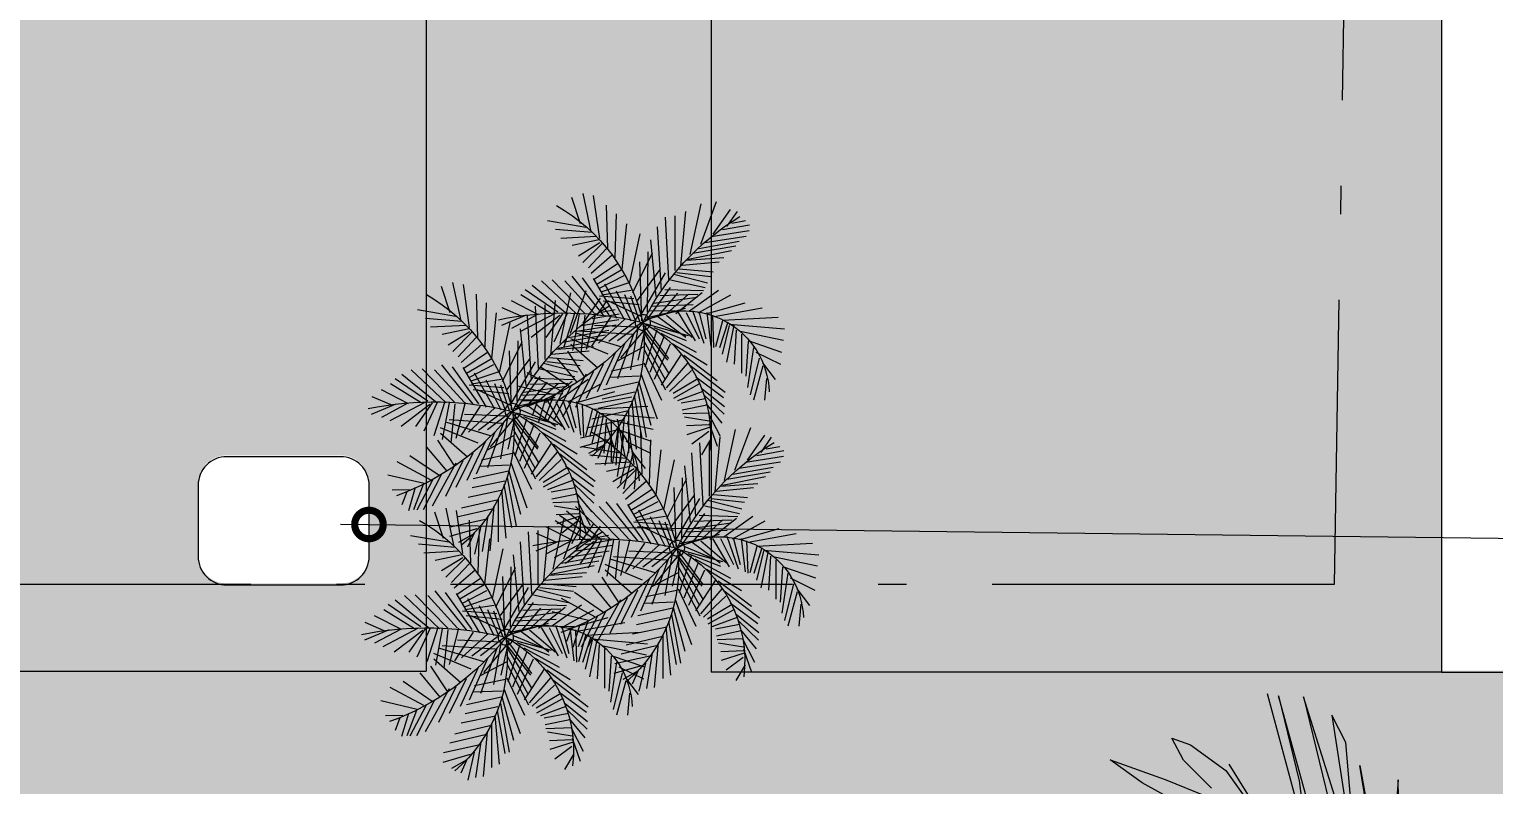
# Model space of a CAD drawing. Header units: metres. Extents: x 8 to 2416, y -346 to 476.
# Drawn here: x 60.81 to 65.95, y 32.25 to 34.91 of the extents above; entities that cross this region are included whole.
import ezdxf

# ---------------------------------------------------------------- set-up
doc = ezdxf.new("R2010")
doc.units = ezdxf.units.M
doc.header["$PDMODE"] = 34
doc.linetypes.add('0', pattern=[0])
doc.linetypes.add('ACAD_ISO10W100', pattern=[18, 12, -3, 0, -3])
doc.layers.get('0').update_dxf_attribs({"color": 250, "linetype": '0', "lineweight": 20})
doc.layers.get('Defpoints').update_dxf_attribs({"color": 6})
for name, color, linetype, lineweight in [('A-WALL', 250, 'Continuous', 20), ('ARBOLES', 86, 'Continuous', 0), ('baños', 140, 'Continuous', 0), ('DIMENSIONES', 5, 'Continuous', 5), ('piso', 253, 'Continuous', 0)]:
    doc.layers.add(name, color=color, linetype=linetype, lineweight=lineweight)
doc.layers.add('grama', color=7, linetype='Continuous', lineweight=0, true_color=0x698c45)
doc.layers.add('SOLAR', color=7, linetype='ACAD_ISO10W100', lineweight=9, true_color=0xff1414)
doc.layers.add('hatch piso', color=253, linetype='Continuous', lineweight=0, transparency=0.7)
doc.layers.add('pisos', color=253, linetype='Continuous', lineweight=0, transparency=0.1)
doc.styles.add('ESC100-2mm', font='arial.ttf', dxfattribs={"height": 0.15})
doc.dimstyles.new('DIMS100', dxfattribs={"dimtxt": 0.15, "dimasz": 0.2, "dimexe": 0.1, "dimexo": 0.1, "dimgap": 0.05, "dimtad": 2, "dimzin": 4, "dimdsep": 46, "dimtxsty": 'ESC100-2mm', "dimblk": 'DOTSMALL', "dimcen": 0.1, "dimdle": 0.1, "dimclrd": 256, "dimclre": 256, "dimclrt": 1, "dimadec": 0, "dimazin": 0, "dimtfac": 1, "dimtix": 1, "dimtmove": 2, "dimatfit": 3, "dimfxl": 1, "dimtolj": 1, "dimtzin": 0, "dimlwd": -1, "dimarcsym": 0})

# ---------------------------------------------------------------- blocks, each defined once
blk = doc.blocks.new('A2')
at = {"layer": 'ARBOLES', "color": 87, "true_color": 0x4f6a34, "extrusion": (-5.08599e-09, -1.37735e-08, 1)}
for p, q in [((624.1, -0.43, 0), (616.23, 28.83, 0)), ((631.02, -14.39, 0), (619.25, 28.25, 0)), ((619.25, 28.25, 0), (625.08, 4.39, 0)), ((635.59, -1.53, 0), (626.3, 27.98, 0)), ((626.3, 27.98, 0), (633.45, -1.28, 0)), ((638.23, 15.1, 0), (634.28, 22.86, 0)), ((634.28, 22.86, 0), (638.96, -7.43, 0)), ((592.6, 10.21, 0), (589.31, 16.32, 0)), ((589.31, 16.32, 0), (594.61, 14.49, 0)), ((594.61, 14.49, 0), (604.47, 7.25, 0)), ((640.7, -13.96, 0), (638.23, 15.1, 0)), ((581.06, 3.77, 0), (572.04, 10.25, 0)), ((572.04, 10.25, 0), (587.45, 4.72, 0)), ((600.52, 2.31, 0), (592.6, 10.21, 0)), ((605.3, 9.05, 0), (657.5, -74.71, 0)), ((647.25, -22.86, 0), (642.1, 8.73, 0)), ((642.1, 8.73, 0), (645.64, -10.79, 0)), ((587.45, 4.72, 0), (598.97, 0.1, 0)), ((604.47, 7.25, 0), (612.46, -3.87, 0)), ((625.08, 4.39, 0), (628.16, -19.02, 0)), ((652.87, 4.66, 0), (651.66, -13.06, 0)), ((653.48, -28.57, 0), (652.87, 4.66, 0)), ((590.68, -1.53, 0), (581.06, 3.77, 0))]:
    blk.add_line(p, q, dxfattribs=at)
blk = doc.blocks.new('arbol4')
at = {"layer": 'ARBOLES', "color": 252, "true_color": 0x8da178}
for p, q in [((1294.0803, 72.3164), (1294.0265, 72.3465)), ((1294.0817, 72.3133), (1294.059, 72.3631)), ((1294.1057, 72.2892), (1294.0831, 72.3873)), ((1294.1298, 72.253), (1294.11, 72.3782)), ((1294.151, 72.2182), (1294.1369, 72.3752)), ((1294.1666, 72.1926), (1294.1666, 72.3435)), ((1294.4554, 72.2949), (1294.4229, 72.3504)), ((1294.0916, 72.2982), (1293.9954, 72.3254)), ((1294.1213, 72.265), (1293.9982, 72.2922)), ((1294.1779, 72.1609), (1294.1935, 72.3314)), ((1294.1864, 72.1428), (1294.2133, 72.2937)), ((1294.1977, 72.1186), (1294.2288, 72.2892)), ((1294.4481, 72.269), (1294.389, 72.3136)), ((1294.4499, 72.2407), (1294.4774, 72.3207)), ((1293.8751, 72.1533), (1293.851, 72.2348)), ((1294.1439, 72.2288), (1294.0208, 72.2575)), ((1294.2034, 72.0945), (1294.2444, 72.2469)), ((1294.4511, 72.2457), (1294.3698, 72.2491)), ((1294.4526, 72.254), (1294.3716, 72.2805)), ((1294.4389, 72.1719), (1294.4946, 72.2391)), ((1294.4446, 72.2018), (1294.4886, 72.2856)), ((1293.8454, 72.1684), (1293.8284, 72.2137)), ((1293.9034, 72.1428), (1293.8694, 72.2318)), ((1293.9373, 72.1246), (1293.8807, 72.2333)), ((1293.9671, 72.1065), (1293.9034, 72.2318)), ((1294.018, 72.0673), (1293.9345, 72.2182)), ((1294.0421, 72.0597), (1293.9812, 72.185)), ((1294.1609, 72.1971), (1294.0378, 72.2258)), ((1294.1765, 72.1639), (1294.0604, 72.188)), ((1294.2104, 72.0658), (1294.267, 72.2243)), ((1294.442, 72.1763), (1294.3548, 72.1941)), ((1294.4502, 72.2041), (1294.3575, 72.2074)), ((1294.4498, 72.233), (1294.3626, 72.2187)), ((1294.4309, 72.1396), (1294.5022, 72.2085)), ((1293.9062, 72.1397), (1293.7788, 72.1096)), ((1293.8553, 72.1609), (1293.7944, 72.1624)), ((1294.0774, 72.0326), (1294.018, 72.1533)), ((1294.1892, 72.1307), (1294.0746, 72.1548)), ((1294.2203, 72.028), (1294.2826, 72.1594)), ((1294.4098, 72.0836), (1294.3234, 72.1353)), ((1294.4132, 72.1033), (1294.3245, 72.1526)), ((1294.4271, 72.1289), (1294.3388, 72.1615)), ((1294.4364, 72.1541), (1294.3517, 72.1699)), ((1294.4025, 72.0775), (1294.5002, 72.1496)), ((1294.4248, 72.1187), (1294.5035, 72.1815)), ((1294.6251, 72.0114), (1294.5939, 72.1397)), ((1294.6378, 72.0386), (1294.6052, 72.1594)), ((1294.6505, 72.0824), (1294.6435, 72.1594)), ((1293.9288, 72.1262), (1293.8114, 72.0628)), ((1293.9586, 72.1111), (1293.8567, 72.0416)), ((1293.9869, 72.096), (1293.9161, 72.0114)), ((1294.1213, 71.9903), (1294.0562, 72.1292)), ((1294.202, 72.096), (1294.0788, 72.1231)), ((1294.1538, 71.9586), (1294.0887, 72.1065)), ((1294.185, 71.9254), (1294.1284, 72.0839)), ((1294.2189, 71.948), (1294.2953, 72.0869)), ((1294.2218, 71.9812), (1294.2968, 72.1231)), ((1294.3125, 71.9627), (1294.2568, 72.0867)), ((1294.3527, 71.996), (1294.2816, 72.106)), ((1294.3735, 72.0289), (1294.2987, 72.116)), ((1294.3875, 72.0545), (1294.3099, 72.1283)), ((1294.3606, 72.0007), (1294.4774, 72.0898)), ((1294.3822, 72.0356), (1294.5063, 72.1307)), ((1294.6052, 71.9737), (1294.584, 72.1141)), ((1294.6364, 72.028), (1294.6817, 72.0869)), ((1294.0137, 72.0779), (1293.9543, 71.9873)), ((1294.059, 72.0462), (1293.9642, 71.9631)), ((1294.2048, 72.0748), (1294.1001, 72.0794)), ((1294.2161, 72.0341), (1294.1071, 72.0567)), ((1294.1991, 71.9073), (1294.1737, 72.0522)), ((1294.2189, 71.9194), (1294.3067, 72.0643)), ((1294.266, 71.913), (1294.2243, 72.0428)), ((1294.2905, 71.9368), (1294.2409, 72.0618)), ((1294.3202, 71.9597), (1294.443, 72.0345)), ((1294.5444, 71.9133), (1294.5373, 72.0326)), ((1294.5628, 71.9269), (1294.5628, 72.0643)), ((1294.5869, 71.9526), (1294.5784, 72.0748)), ((1294.6137, 71.9903), (1294.7001, 72.0326)), ((1294.0958, 71.9979), (1293.9642, 71.9435)), ((1293.9939, 71.856), (1293.9699, 71.9843)), ((1294.0137, 71.8605), (1293.9996, 71.9948)), ((1294.0505, 71.8545), (1294.018, 71.9812)), ((1294.2203, 71.9722), (1294.127, 72.022)), ((1294.2175, 71.9163), (1294.1383, 72.0099)), ((1294.2274, 71.8957), (1294.1998, 72.019)), ((1294.2161, 71.8907), (1294.3067, 72.0129)), ((1294.2175, 71.9103), (1294.3038, 72.019)), ((1294.2797, 71.9233), (1294.4037, 71.9909)), ((1294.5203, 71.8967), (1294.4949, 71.9979)), ((1294.5359, 71.8952), (1294.5104, 72.025)), ((1294.5869, 71.9496), (1294.7029, 71.9903)), ((1293.926, 71.862), (1293.8255, 71.939)), ((1293.9345, 71.856), (1293.8765, 71.939)), ((1293.9515, 71.8545), (1293.9048, 71.9556)), ((1293.9784, 71.8514), (1293.9402, 71.9722)), ((1294.1397, 71.9722), (1293.9854, 71.9254)), ((1294.1793, 71.9284), (1293.9939, 71.9163)), ((1294.1029, 71.868), (1294.0364, 71.9692)), ((1294.1538, 71.8741), (1294.0619, 71.9586)), ((1294.1878, 71.8846), (1294.0972, 71.9526)), ((1294.2133, 71.8862), (1294.1284, 71.9511)), ((1294.2276, 71.8912), (1294.3757, 71.932)), ((1294.2402, 71.8786), (1294.3661, 71.9314)), ((1294.255, 71.904), (1294.3687, 71.949)), ((1294.2699, 71.865), (1294.3675, 71.9375)), ((1294.2996, 71.8605), (1294.3902, 71.9375)), ((1294.3406, 71.8514), (1294.4001, 71.9511)), ((1294.3689, 71.8514), (1294.4142, 71.9435)), ((1294.3916, 71.8439), (1294.4312, 71.9586)), ((1294.4142, 71.8529), (1294.4383, 71.9435)), ((1294.4411, 71.8514), (1294.4553, 71.9692)), ((1294.4609, 71.8605), (1294.4652, 71.9737)), ((1294.4963, 71.8801), (1294.4722, 71.9722)), ((1294.5147, 71.8846), (1294.4864, 71.9752)), ((1294.5586, 71.9163), (1294.71, 71.948)), ((1293.8071, 71.8605), (1293.7208, 71.8967)), ((1293.8496, 71.8575), (1293.7562, 71.9073)), ((1293.909, 71.8545), (1293.7859, 71.9194)), ((1294.2005, 71.9028), (1294.0477, 71.8967)), ((1294.1538, 71.8786), (1294.0831, 71.7518)), ((1294.1765, 71.8816), (1294.1241, 71.776)), ((1294.192, 71.8816), (1294.1538, 71.7895)), ((1294.2062, 71.8831), (1294.1751, 71.7941)), ((1294.2133, 71.8801), (1294.2062, 71.6733)), ((1294.2246, 71.8771), (1294.3661, 71.8363)), ((1294.4963, 71.8786), (1294.6916, 71.868)), ((1294.5203, 71.8922), (1294.7142, 71.9088)), ((1293.7902, 71.8635), (1293.7237, 71.8348)), ((1293.851, 71.859), (1293.7562, 71.8107)), ((1293.8963, 71.856), (1293.7888, 71.7895)), ((1293.9189, 71.8499), (1293.8043, 71.7714)), ((1293.9515, 71.8575), (1293.8284, 71.7563)), ((1293.984, 71.856), (1293.8609, 71.7397)), ((1294.0137, 71.8545), (1293.8991, 71.7367)), ((1294.0477, 71.8545), (1293.943, 71.7397)), ((1294.0788, 71.8605), (1293.9685, 71.7231)), ((1294.0987, 71.859), (1294.0053, 71.7292)), ((1294.1255, 71.8711), (1294.0435, 71.7322)), ((1294.2039, 71.8239), (1294.0782, 71.811)), ((1294.2107, 71.8656), (1294.0938, 71.8105)), ((1294.2101, 71.8611), (1294.2966, 71.7117)), ((1294.2274, 71.8695), (1294.3477, 71.8424)), ((1294.2331, 71.8741), (1294.3137, 71.7639)), ((1294.2331, 71.8499), (1294.2359, 71.6386)), ((1294.2387, 71.8439), (1294.3675, 71.8454)), ((1294.2458, 71.8288), (1294.393, 71.8228)), ((1294.2727, 71.862), (1294.3392, 71.7835)), ((1294.2996, 71.856), (1294.3774, 71.7865)), ((1294.3321, 71.8545), (1294.4255, 71.7805)), ((1294.3803, 71.8454), (1294.4821, 71.7729)), ((1294.4114, 71.8529), (1294.526, 71.7895)), ((1294.4425, 71.8545), (1294.5755, 71.8167)), ((1294.4666, 71.865), (1294.635, 71.8348)), ((1294.1856, 71.8034), (1294.0647, 71.7944)), ((1294.1644, 71.7483), (1294.07, 71.78)), ((1294.1762, 71.7741), (1294.0727, 71.7903)), ((1294.1814, 71.7811), (1294.2506, 71.6414)), ((1294.1978, 71.8094), (1294.2781, 71.7003)), ((1294.2642, 71.7956), (1294.2444, 71.5963)), ((1294.2557, 71.8182), (1294.4071, 71.7971)), ((1294.2826, 71.776), (1294.2685, 71.551)), ((1294.277, 71.7911), (1294.41, 71.7865)), ((1294.2939, 71.7699), (1294.4298, 71.7745)), ((1294.1285, 71.6798), (1294.0458, 71.7359)), ((1294.1414, 71.7025), (1294.0551, 71.753)), ((1294.1497, 71.7227), (1294.064, 71.7671)), ((1294.1703, 71.7505), (1294.208, 71.5753)), ((1294.3081, 71.7352), (1294.2968, 71.5163)), ((1294.3137, 71.7367), (1294.4354, 71.7639)), ((1294.3251, 71.7171), (1294.4439, 71.7473)), ((1294.3364, 71.7111), (1294.4538, 71.7246)), ((1294.0751, 71.6074), (1294.0068, 71.6755)), ((1294.089, 71.627), (1294.0263, 71.6943)), ((1294.1091, 71.6503), (1294.0359, 71.7144)), ((1294.1438, 71.6991), (1294.1607, 71.5403)), ((1294.3307, 71.7035), (1294.3307, 71.5118)), ((1294.3449, 71.6975), (1294.4637, 71.708)), ((1294.3505, 71.6884), (1294.3675, 71.4967)), ((1294.3548, 71.6854), (1294.485, 71.6733)), ((1294.0665, 71.607), (1293.9911, 71.6531)), ((1294.0946, 71.6263), (1294.0896, 71.4747)), ((1294.1203, 71.6595), (1294.1249, 71.5053)), ((1294.5005, 71.6597), (1294.3703, 71.6688)), ((1294.376, 71.6643), (1294.5274, 71.6341)), ((1294.3831, 71.6477), (1294.4213, 71.4695)), ((1294.3916, 71.6431), (1294.543, 71.6175)), ((1294.4128, 71.6265), (1294.5543, 71.6009)), ((1294.0391, 71.5709), (1293.9107, 71.5599)), ((1294.0536, 71.5843), (1293.929, 71.591)), ((1294.0638, 71.5967), (1293.9693, 71.6163)), ((1294.0359, 71.5683), (1294.0074, 71.4335)), ((1294.066, 71.5919), (1294.044, 71.441)), ((1294.4199, 71.6114), (1294.4751, 71.462)), ((1294.434, 71.6054), (1294.5798, 71.5827)), ((1294.4567, 71.5843), (1294.5897, 71.5631)), ((1294.4637, 71.5767), (1294.5246, 71.4892)), ((1294.0168, 71.5525), (1293.8827, 71.53)), ((1293.998, 71.5396), (1293.9678, 71.4476)), ((1294.4963, 71.5601), (1294.5911, 71.5435)), ((1294.5119, 71.5495), (1294.5486, 71.4967)), ((1294.5288, 71.5375), (1294.5769, 71.5284))]:
    blk.add_line(p, q, dxfattribs=at)
blk.add_circle((1294.2168, 71.886), 0.0272, dxfattribs=at)
for centre, radius, start, end in [((1293.7028, 71.9589), 0.5191, 351.935, 49.7903), ((1294.0057, 72.282), 0.4487, 298.0575, 7.0723), ((1293.5024, 71.3319), 0.9041, 37.8019, 70.1579), ((1294.3655, 72.1407), 0.2949, 239.7144, 357.8335), ((1293.9421, 73.0073), 1.1544, 258.4255, 283.7644), ((1293.602, 72.0232), 0.6299, 299.7081, 347.4206), ((1295.0272, 72.287), 0.9041, 206.3271, 238.6831)]:
    blk.add_arc(centre, radius, start, end, dxfattribs=at)
blk = doc.blocks.new('PL BASE 1N NASAS 09')
at = {"layer": 'A-WALL'}
blk.add_lwpolyline([(-88.4811, -54.7976), (-88.8811, -54.7976, 0.414214), (-88.9811, -54.8976), (-88.9811, -55.1476, 0.414214), (-88.8811, -55.2476), (-88.4811, -55.2476, 0.414214), (-88.3811, -55.1476), (-88.3811, -54.8976, 0.414214)], format="xyb", close=True, dxfattribs=at)
at = {"layer": 'piso'}
for p, q in [((-88.1811, -49.7497), (-88.1811, -55.5497)), ((-87.1811, -49.7497), (-87.1811, -55.5538)), ((-98.056, -55.5497), (-88.1811, -55.5497)), ((-84.6193, -55.5538), (-87.1811, -55.5538))]:
    blk.add_line(p, q, dxfattribs=at)
at = {"layer": 'pisos'}
blk.add_lwpolyline([(-79.0193, -49.751), (-79.9193, -49.751), (-79.9193, -55.2538), (-84.3193, -55.2538), (-84.3193, -35.2538), (-79.9193, -35.2538), (-79.9193, -40.7538), (-79.0193, -40.7538), (-79.0193, -40.4538), (-79.6193, -40.4538), (-79.6193, -34.9538), (-84.6193, -34.9538), (-84.6193, -55.5538), (-79.6193, -55.5538), (-79.6193, -50.051), (-79.0193, -50.051), (-79.0193, -49.751)], dxfattribs=at)
blk = doc.blocks.new('PL MUEBLES 1N NASAS 09')
at = {"layer": 'hatch piso'}
h = blk.add_hatch(dxfattribs=at)
h.set_pattern_fill('AR-BRSTD', color=256, scale=0.002, angle=-90)
h.set_pattern_definition([(270, (32.50438, 232.01007), (0.1354836, -2e-17), []), (0, (32.50438, 232.01007), (0.1354836, 0.2032), [0.1354836, -0.1354836])])
h.paths.add_polyline_path([(77.6423, 53.2549), (75.0805, 53.2549), (75.0805, 47.4481), (74.0805, 47.4481), (74.0805, 53.2536), (64.2055, 53.2536), (64.2055, 52.9536), (68.8805, 52.9536), (68.8805, 32.9536), (64.2055, 32.9536), (64.2055, 32.6536), (74.0805, 32.6536), (74.0805, 38.459), (75.0805, 38.459), (75.0805, 32.6549), (77.6423, 32.6549)])
h.paths.add_polyline_path([(72.263, 46.1088), (72.263, 45.6588), (72.6881, 45.6588), (72.6881, 44.6588), (70.0881, 44.6588), (70.0881, 45.6588), (70.5049, 45.6588), (70.5049, 46.1088)], flags=16)
h.paths.add_polyline_path([(70.1951, 48.5995), (70.1951, 49.5995), (71.8951, 49.5995), (71.8951, 48.5995)], flags=16)
edge = h.paths.add_edge_path(flags=16)
edge.add_arc((73.3805, 47.1481), 0.1, 90, 180, ccw=False)
edge.add_line((73.3805, 47.2481), (73.7805, 47.2481))
edge.add_arc((73.7805, 47.1481), 0.1, 0, 90, ccw=False)
edge.add_line((73.8805, 47.1481), (73.8805, 46.8981))
edge.add_arc((73.7805, 46.8981), 0.1, -90, 0, ccw=False)
edge.add_line((73.7805, 46.7981), (73.3805, 46.7981))
edge.add_arc((73.3805, 46.8981), 0.1, 180, 270, ccw=False)
edge.add_line((73.2805, 46.8981), (73.2805, 47.1481))
edge = h.paths.add_edge_path(flags=16)
edge.add_arc((71.0742, 50.0034), 0.25, 0, 360)
edge = h.paths.add_edge_path(flags=16)
edge.add_ellipse((71.5381, 43.9234), major_axis=(0.8, 0.0085), ratio=0.419259, start_angle=0, end_angle=360)
h.paths.add_polyline_path([(72.6881, 44.3074), (73.4881, 44.3074), (73.4881, 43.5074), (72.6881, 43.5074)], flags=16)
h.paths.add_polyline_path([(70.0881, 44.3074), (70.0881, 43.5074), (69.2881, 43.5074), (69.2881, 44.3074)], flags=16)
h.paths.add_polyline_path([(70.1951, 50.4072), (70.1951, 51.4072), (71.8951, 51.4072), (71.8951, 50.4072)], flags=16)
edge = h.paths.add_edge_path(flags=16)
edge.add_ellipse((71.5381, 41.9837), major_axis=(0.8, -0.0085), ratio=0.419259, start_angle=0, end_angle=360, ccw=False)
h.paths.add_polyline_path([(72.6881, 42.3997), (73.4881, 42.3997), (73.4881, 41.5997), (72.6881, 41.5997)], flags=16)
h.paths.add_polyline_path([(70.0881, 42.3997), (70.0881, 41.5997), (69.2881, 41.5997), (69.2881, 42.3997)], flags=16)
edge = h.paths.add_edge_path(flags=16)
edge.add_line((73.2805, 52.5959), (73.2805, 52.8459))
edge.add_arc((73.3805, 52.8459), 0.1, 90, 180, ccw=False)
edge.add_line((73.3805, 52.9459), (73.7805, 52.9459))
edge.add_arc((73.7805, 52.8459), 0.1, 0, 90, ccw=False)
edge.add_line((73.8805, 52.8459), (73.8805, 52.5959))
edge.add_arc((73.7805, 52.5959), 0.1, -90, 0, ccw=False)
edge.add_line((73.7805, 52.4959), (73.3805, 52.4959))
edge.add_arc((73.3805, 52.5959), 0.1, 180, 270, ccw=False)
h.paths.add_polyline_path([(72.6881, 41.2483), (72.6881, 40.2483), (72.263, 40.2483), (72.263, 39.7983), (70.5049, 39.7983), (70.5049, 40.2483), (70.0881, 40.2483), (70.0881, 41.2483)], flags=16)
edge = h.paths.add_edge_path(flags=16)
edge.add_line((73.3805, 39.099), (73.7805, 39.099))
edge.add_arc((73.7805, 38.999), 0.1, 0, 90, ccw=False)
edge.add_line((73.8805, 38.999), (73.8805, 38.749))
edge.add_arc((73.7805, 38.749), 0.1, -90, 0, ccw=False)
edge.add_line((73.7805, 38.649), (73.3805, 38.649))
edge.add_arc((73.3805, 38.749), 0.1, 180, 270, ccw=False)
edge.add_line((73.2805, 38.749), (73.2805, 38.999))
edge.add_arc((73.3805, 38.999), 0.1, 90, 180, ccw=False)
edge = h.paths.add_edge_path(flags=0)
edge.add_line((70.4837, 36.7952), (70.4399, 36.8229))
edge.add_line((70.4399, 36.8229), (70.4131, 36.7807))
edge.add_line((70.4131, 36.7807), (70.3286, 36.8341))
edge.add_arc((70.195, 36.6229), 0.25, 57.6802, 237.6802)
edge.add_line((70.0613, 36.4116), (70.1458, 36.3581))
edge.add_line((70.1458, 36.3581), (70.1191, 36.3159))
edge.add_line((70.1191, 36.3159), (70.1731, 36.2817))
edge.add_arc((71.2562, 35.9774), 1.125, 133.371, 164.3095, ccw=False)
edge = h.paths.add_edge_path(flags=16)
edge.add_arc((70.0042, 35.9865), 0.2909, 89.2589, 335.9793, ccw=False)
edge.add_line((70.008, 36.2774), (70.108, 36.2774))
edge.add_line((70.108, 36.2774), (70.108, 36.2274))
edge.add_line((70.108, 36.2274), (70.008, 36.2274))
edge.add_arc((70.008, 35.9774), 0.25, 90, 270)
edge.add_line((70.008, 35.7274), (70.108, 35.7274))
edge.add_line((70.108, 35.7274), (70.108, 35.6774))
edge.add_line((70.108, 35.6774), (70.1799, 35.6774))
edge.add_line((70.1799, 35.6774), (70.1191, 35.639))
edge.add_line((70.1191, 35.639), (70.1458, 35.5967))
edge.add_line((70.1458, 35.5967), (70.0613, 35.5433))
edge.add_arc((70.195, 35.332), 0.25, 122.3198, 302.3198)
edge.add_line((70.3286, 35.1207), (70.4131, 35.1742))
edge.add_line((70.4131, 35.1742), (70.4399, 35.1319))
edge.add_line((70.4399, 35.1319), (70.3554, 35.0785))
edge.add_arc((70.1898, 35.3287), 0.3, 211.2743, 303.498, ccw=False)
edge.add_arc((70.2847, 34.8472), 0.4791, -37.7593, 137.1635, ccw=False)
edge.add_arc((70.6181, 34.7662), 0.2172, 282.0494, 481.7282)
edge.add_line((70.5039, 34.9509), (70.544, 35.0426))
edge.add_line((70.544, 35.0426), (70.5898, 35.0225))
edge.add_line((70.5898, 35.0225), (70.5497, 34.9309))
edge.add_arc((70.79, 34.8563), 0.2515, -29.9772, 162.7422, ccw=False)
edge.add_line((71.0078, 34.7306), (71.0479, 34.8222))
edge.add_line((71.0479, 34.8222), (71.0937, 34.8022))
edge.add_line((71.0937, 34.8022), (71.1225, 34.8681))
edge.add_line((71.1225, 34.8681), (71.1334, 34.797))
edge.add_line((71.1334, 34.797), (71.1828, 34.8046))
edge.add_line((71.1828, 34.8046), (71.198, 34.7057))
edge.add_arc((71.443, 34.7571), 0.2504, 5.5699, 191.8347, ccw=False)
edge.add_line((71.6922, 34.7814), (71.6771, 34.8802))
edge.add_line((71.6771, 34.8802), (71.7265, 34.8878))
edge.add_line((71.7265, 34.8878), (71.7156, 34.9588))
edge.add_line((71.7156, 34.9588), (71.7628, 34.9046))
edge.add_line((71.7628, 34.9046), (71.8005, 34.9374))
edge.add_line((71.8005, 34.9374), (71.8662, 34.862))
edge.add_arc((72.0737, 35.0044), 0.2516, 47.5867, 214.4575, ccw=False)
edge.add_line((72.2434, 35.1902), (72.1778, 35.2656))
edge.add_line((72.1778, 35.2656), (72.2155, 35.2984))
edge.add_line((72.2155, 35.2984), (72.1612, 35.3608))
edge.add_line((72.1612, 35.3608), (72.2391, 35.3331))
edge.add_line((72.2391, 35.3331), (72.2559, 35.3802))
edge.add_line((72.2559, 35.3802), (72.3501, 35.3468))
edge.add_arc((72.4234, 35.586), 0.2502, 67.9243, 252.9546, ccw=False)
edge.add_line((72.5175, 35.8179), (72.4233, 35.8514))
edge.add_line((72.4233, 35.8514), (72.44, 35.8985))
edge.add_line((72.44, 35.8985), (72.3723, 35.9226))
edge.add_line((72.3723, 35.9226), (72.4424, 35.9384))
edge.add_line((72.4424, 35.9384), (72.4313, 35.9872))
edge.add_line((72.4313, 35.9872), (72.5289, 36.0093))
edge.add_arc((72.4445, 36.2465), 0.2518, 95.95, 289.5685, ccw=False)
edge.add_line((72.4184, 36.4969), (72.3209, 36.4749))
edge.add_line((72.3209, 36.4749), (72.3099, 36.5236))
edge.add_line((72.3099, 36.5236), (72.2397, 36.5077))
edge.add_line((72.2397, 36.5077), (72.2905, 36.5587))
edge.add_line((72.2905, 36.5587), (72.2551, 36.594))
edge.add_line((72.2551, 36.594), (72.3257, 36.6648))
edge.add_arc((72.1487, 36.8413), 0.25, 315.079, 495.079)
edge.add_line((71.9717, 37.0178), (71.9011, 36.947))
edge.add_line((71.9011, 36.947), (71.8657, 36.9823))
edge.add_line((71.8657, 36.9823), (71.9363, 37.0531))
edge.add_arc((72.1119, 36.9416), 0.2081, -66.6613, 147.5733, ccw=False)
edge.add_arc((72.46, 37.8666), 1.1473, 197.4891, 256.612, ccw=False)
edge.add_arc((71.3445, 37.2226), 0.3, -4.0569, 85.9431, ccw=False)
edge.add_line((71.6438, 37.2013), (71.6367, 37.1016))
edge.add_line((71.6367, 37.1016), (71.5868, 37.1051))
edge.add_line((71.5868, 37.1051), (71.5939, 37.2049))
edge.add_arc((71.3445, 37.2226), 0.25, 355.9431, 535.9431)
edge.add_line((71.0952, 37.2403), (71.0881, 37.1405))
edge.add_line((71.0881, 37.1405), (71.0382, 37.144))
edge.add_line((71.0382, 37.144), (71.0331, 37.0723))
edge.add_line((71.0331, 37.0723), (70.9991, 37.1357))
edge.add_line((70.9991, 37.1357), (70.955, 37.112))
edge.add_line((70.955, 37.112), (70.9077, 37.2001))
edge.add_arc((70.4179, 37.5831), 0.6217, 274.5528, 321.9728, ccw=False)
edge.add_line((70.4673, 36.9633), (70.5146, 36.8752))
edge.add_line((70.5146, 36.8752), (70.4706, 36.8515))
edge.add_line((70.4706, 36.8515), (70.4233, 36.9396))
edge.add_arc((70.6845, 37.0871), 0.3, 117.2173, 209.441, ccw=False)
edge.add_arc((71.7235, 36.3655), 1.5363, 139.9591, 198.8921)
edge = h.paths.add_edge_path(flags=0)
edge.add_arc((71.2562, 35.9774), 0.7, 0, 360)
edge = h.paths.add_edge_path(flags=16)
edge.add_line((73.3805, 33.4111), (73.7805, 33.4111))
edge.add_arc((73.7805, 33.3111), 0.1, 0, 90, ccw=False)
edge.add_line((73.8805, 33.3111), (73.8805, 33.0611))
edge.add_arc((73.7805, 33.0611), 0.1, -90, 0, ccw=False)
edge.add_line((73.7805, 32.9611), (73.3805, 32.9611))
edge.add_arc((73.3805, 33.0611), 0.1, 180, 270, ccw=False)
edge.add_line((73.2805, 33.0611), (73.2805, 33.3111))
edge.add_arc((73.3805, 33.3111), 0.1, 90, 180, ccw=False)
at = {"layer": 'baños'}
blk.add_blockref('PL BASE 1N NASAS 09', (162.2615, 88.2033), dxfattribs=at)
blk = doc.blocks.new('_DotSmall')
at = {"color": 0, "linetype": 'ByBlock', "lineweight": 13, "const_width": 0.5}
blk.add_lwpolyline([(-0.0625, 0, 1), (0.0625, 0, 1)], format="xyb", close=True, dxfattribs=at)
blk = doc.blocks.new('*D464')
at = {"layer": 'Defpoints', "color": 0, "transparency": 16777216}
for p in [(62.0001, 33.1016), (80.3885, 32.9436), (80.3877, 32.8772)]:
    blk.add_point(p, dxfattribs=at)
at = {"layer": 'DIMENSIONES', "transparency": 16777216}
blk.add_line((61.9009, 33.1692), (80.4885, 32.9423), dxfattribs=at)
at = {"layer": 'DIMENSIONES', "transparency": 16777216, "xscale": 0.2, "yscale": 0.2, "zscale": 0.2}
for p, rotation in [((62.0009, 33.168), 179.3006797867495), ((80.3885, 32.9436), 359.3006797867495)]:
    blk.add_blockref('_DotSmall', p, dxfattribs=dict(at, rotation=rotation))
at = {"layer": 'DIMENSIONES', "color": 5, "transparency": 16777216, "insert": (71.1963, 33.1824), "char_height": 0.15, "attachment_point": 5, "rotation": 359.3007, "style": 'ESC100-2mm'}
blk.add_mtext('\\A1;18.39', dxfattribs=at)

msp = doc.modelspace()

# ---------------------------------------------------------------- hatches: boundary and pattern name
at = {"layer": 'grama', "transparency": 33554495}
h = msp.add_hatch(color=256, dxfattribs=at)
h.dxf.hatch_style = 1
edge = h.paths.add_edge_path()
edge.add_line((80.8091, 57.9566), (21.0607, 57.947))
edge.add_line((21.0607, 57.947), (21.0385, 56.947))
edge.add_line((21.0385, 56.947), (37.3509, 56.9496))
edge.add_arc((37.351, 56.3496), 0.6, 0.0092, 90.0092, ccw=False)
edge.add_line((37.951, 56.3497), (37.9514, 53.9497))
edge.add_arc((37.3514, 53.9496), 0.6, -89.9908, 0.0092, ccw=False)
edge.add_line((37.3515, 53.3496), (36.0515, 53.3494))
edge.add_arc((36.0515, 53.0494), 0.3, 90.0092, 180.0139)
edge.add_line((35.7515, 53.0493), (35.7516, 52.9481))
edge.add_line((35.7516, 52.9481), (52.3266, 52.9536))
edge.add_line((52.3266, 52.9536), (52.3266, 53.2536))
edge.add_line((52.3266, 53.2536), (62.2016, 53.2536))
edge.add_line((62.2016, 53.2536), (62.2016, 47.4481))
edge.add_line((62.2016, 47.4481), (63.2016, 47.4481))
edge.add_line((63.2016, 47.4481), (63.2016, 53.2549))
edge.add_line((63.2016, 53.2549), (70.7634, 53.2529))
edge.add_line((70.7634, 53.2529), (70.7634, 47.7461))
edge.add_line((70.7634, 47.7461), (71.3634, 47.7481))
edge.add_line((71.3634, 47.7481), (71.3634, 38.1618))
edge.add_line((71.3634, 38.1618), (70.7634, 38.1624))
edge.add_line((70.7634, 38.1624), (70.7634, 32.6542))
edge.add_line((70.7634, 32.6542), (63.2016, 32.6549))
edge.add_line((63.2016, 32.6549), (63.2016, 38.459))
edge.add_line((63.2016, 38.459), (62.2016, 38.459))
edge.add_line((62.2016, 38.459), (62.1891, 32.6536))
edge.add_line((62.1891, 32.6536), (52.3266, 32.6536))
edge.add_line((52.3266, 32.6536), (52.3266, 32.9536))
edge.add_line((52.3266, 32.9536), (27.9516, 32.959))
edge.add_line((27.9516, 32.959), (27.9516, 39.359))
edge.add_line((27.9516, 39.359), (26.8226, 39.359))
edge.add_line((26.8226, 39.359), (26.8226, 40.259))
edge.add_line((26.8226, 40.259), (26.4226, 40.259))
edge.add_line((26.4226, 40.259), (26.4226, 45.6481))
edge.add_line((26.4226, 45.6481), (26.8226, 45.6481))
edge.add_line((26.8226, 45.6481), (26.8226, 46.5481))
edge.add_line((26.8226, 46.5481), (27.9516, 46.5481))
edge.add_line((27.9516, 46.5481), (27.9516, 52.9481))
edge.add_line((27.9516, 52.9481), (28.1515, 52.9481))
edge.add_line((28.1515, 52.9481), (28.1515, 53.0481))
edge.add_arc((27.8515, 53.0481), 0.3, 0.0092, 90.0092)
edge.add_line((27.8515, 53.3481), (25.1634, 53.3476))
edge.add_arc((25.1635, 52.5476), 0.8, 90.0092, 198.7971)
edge.add_arc((-3.0236, 42.9535), 28.9752, -26.20209, 18.79711, ccw=False)
edge.add_arc((21.1796, 31.043), 2, 270, 333.7979, ccw=False)
edge.add_line((21.1796, 29.043), (20.4196, 29.043))
edge.add_line((20.4196, 29.043), (20.3955, 27.9576))
edge.add_line((20.3955, 27.9576), (80.305, 27.9575))
edge.add_line((80.305, 27.9575), (80.8091, 57.9566))

# ---------------------------------------------------------------- linework, layer by layer
at = {"layer": 'SOLAR', "ltscale": 0.1}
msp.add_lwpolyline([(65.3869, 32.9575), (27.5082, 32.9576), (27.9516, 52.9481), (65.7229, 52.9542)], close=True, dxfattribs=at)

# ---------------------------------------------------------------- block references
msp.add_blockref('PL MUEBLES 1N NASAS 09', (-11.8789, 0))
at = {"layer": 'ARBOLES', "xscale": -1, "rotation": 180}
for p in [(-1231.2552, 105.7632), (-1231.7119, 105.451), (-1231.135, 104.9706), (-1231.7359, 104.6583)]:
    msp.add_blockref('arbol4', p, dxfattribs=at)
at = {"layer": 'ARBOLES', "xscale": 0.0125, "yscale": 0.0125, "zscale": 0.0125}
msp.add_blockref('A2', (57.4507, 32.2135, 0), dxfattribs=at)

# ---------------------------------------------------------------- dimensions: what is measured, and where the dimension line sits
at = {"layer": 'DIMENSIONES'}
dim = msp.add_aligned_dim(p1=(62.0001, 33.1016), p2=(80.3877, 32.8772), distance=0.0664, dimstyle='DIMS100', override={"dimexe": 0, "dimclrt": 5, "dimfxl": 0.1, "dimfxlon": 1}, dxfattribs=at)
dim.commit()
dim.dimension.update_dxf_attribs({"geometry": '*D464', "text_midpoint": (71.1963, 33.1824)})

doc.saveas('drawing.dxf')
